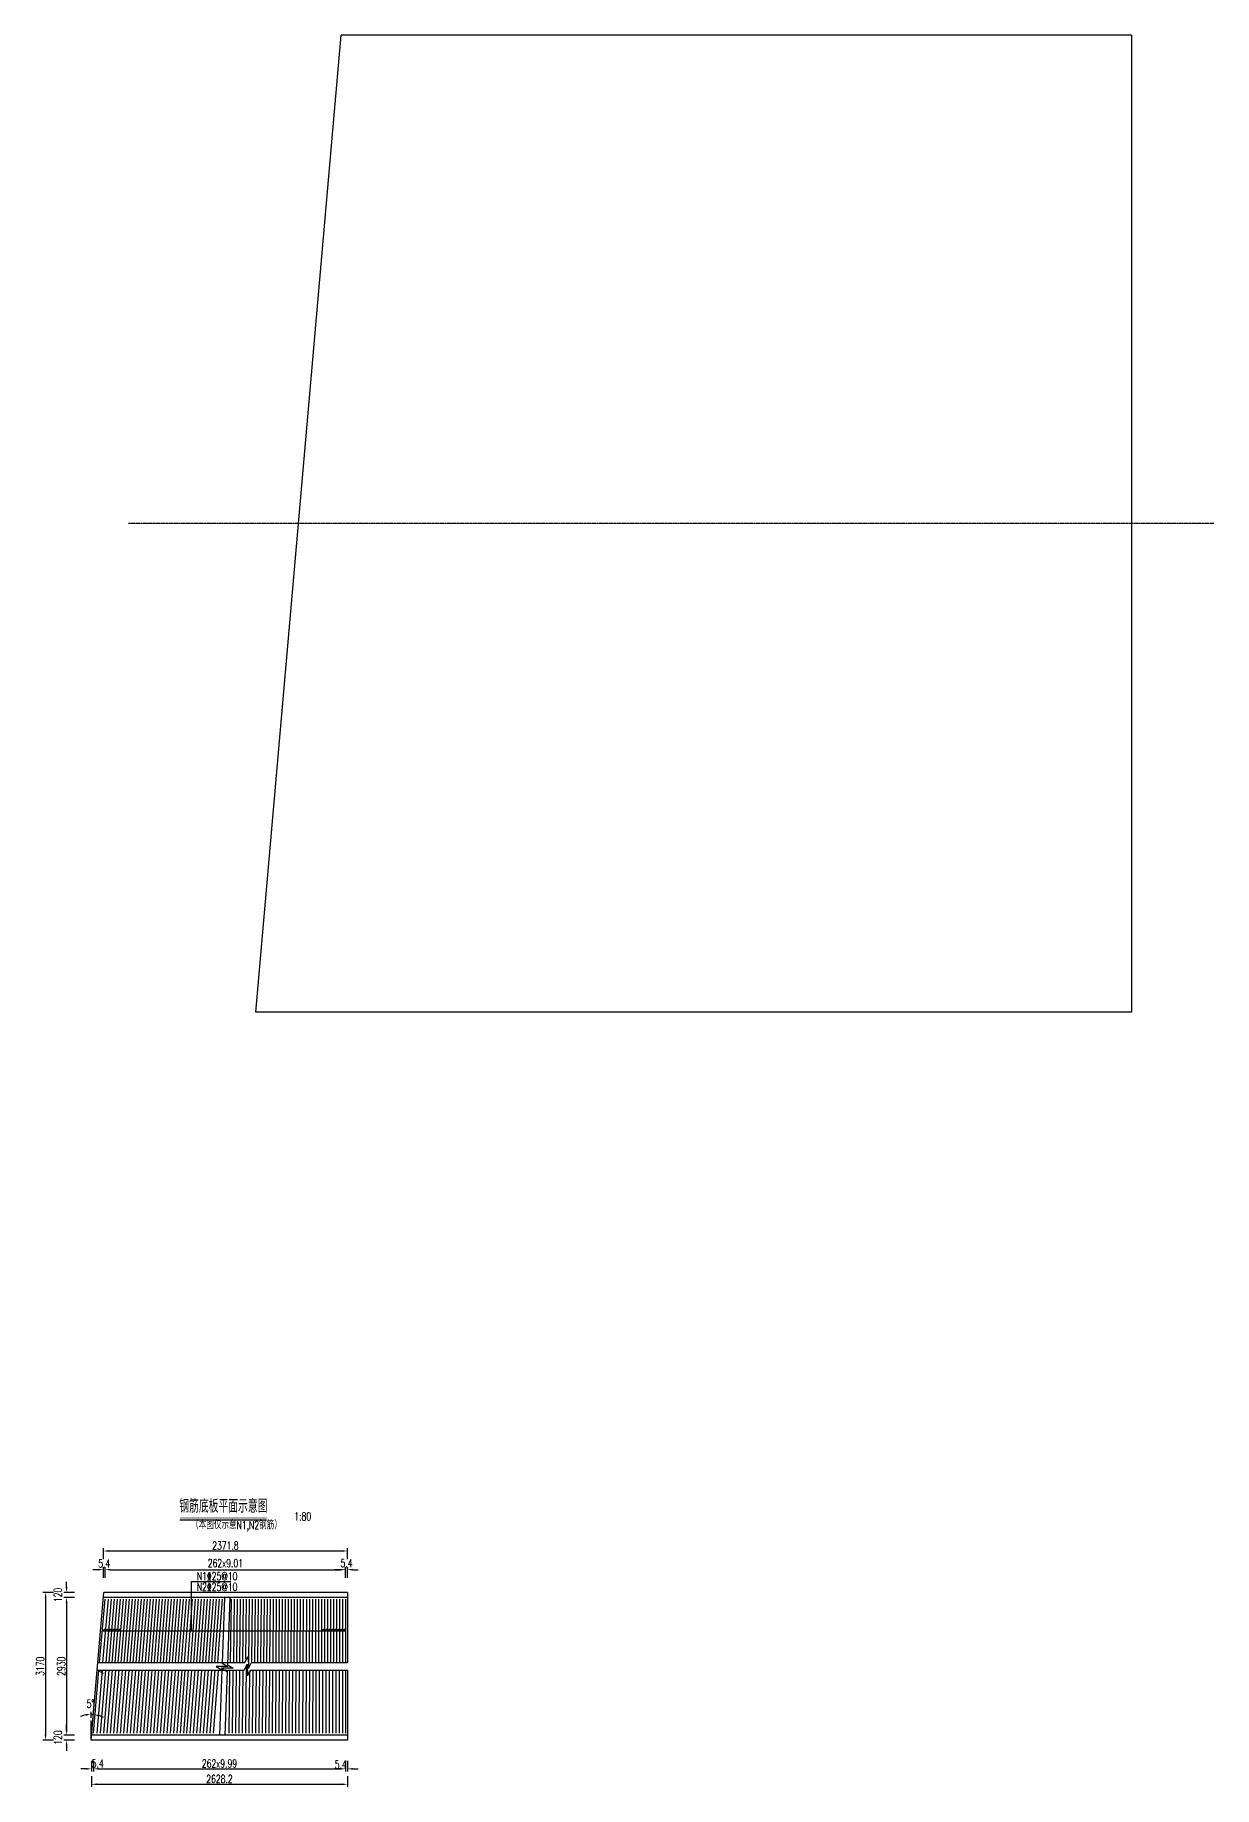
# Model space of a CAD drawing. Header units: millimetres. Extents: x -24222 to 32035, y -74604 to 14337.
# Drawn here: x -1351 to 2186, y -20141 to -14887 of the extents above; entities that cross this region are included whole.
import ezdxf
from ezdxf.enums import TextEntityAlignment as Align

# ---------------------------------------------------------------- set-up
doc = ezdxf.new("R2010")
doc.units = ezdxf.units.MM
doc.header["$LTSCALE"] = 0.25
doc.header["$MEASUREMENT"] = 0
doc.linetypes.add('ACAD_ISO04W100', pattern=[30, 24, -3, 0, -3])
for name, color, linetype in [('中心线', 5, 'ACAD_ISO04W100'), ('文字', 7, 'Continuous'), ('标注', 7, 'Continuous'), ('次轮廓线', 7, 'Continuous'), ('轮廓线', 1, 'Continuous'), ('钢筋', 1, 'Continuous')]:
    doc.layers.add(name, color=color, linetype=linetype)
doc.styles.get("Standard").update_dxf_attribs({"font": 'simplex1.shx', "width": 0.7, "bigfont": 'hztxt.shx'})
doc.dimstyles.new('80', dxfattribs={"dimscale": 8, "dimtxt": 3, "dimasz": 2, "dimexe": 1, "dimexo": 1, "dimgap": 0.5, "dimtad": 1, "dimdec": 1, "dimdsep": 46, "dimtxsty": 'Standard', "dimcen": 0.5, "dimadec": 0, "dimazin": 0, "dimtfac": 1, "dimtdec": 1, "dimtofl": 0, "dimtmove": 2, "dimatfit": 3, "dimfxl": 0, "dimtolj": 1, "dimtzin": 0, "dimarcsym": 0})

# ---------------------------------------------------------------- blocks, each defined once
blk = doc.blocks.new('*D290')
at = {"layer": 'Defpoints', "color": 0}
for p in [(-1145.6, -19572.4), (-1256.3, -19985.1), (-1145.6, -19985.1)]:
    blk.add_point(p, dxfattribs=at)
at = {"layer": '标注', "color": 0, "lineweight": -2}
for p, q in [((-1232.3, -19572.4), (-1264.3, -19572.4)), ((-1256.3, -19588.4), (-1256.3, -19969.1)), ((-1232.3, -19985.1), (-1264.3, -19985.1))]:
    blk.add_line(p, q, dxfattribs=at)
at = {"layer": '标注', "color": 0}
for points in [[(-1259, -19588.4), (-1253.7, -19588.4), (-1256.3, -19572.4)], [(-1259, -19969.1), (-1253.7, -19969.1), (-1256.3, -19985.1)]]:
    blk.add_solid(points, dxfattribs=at)
at = {"layer": '标注', "color": 0, "insert": (-1272.3, -19778.8), "char_height": 24, "attachment_point": 5, "rotation": 90}
blk.add_mtext('\\A1;2930', dxfattribs=at)
blk = doc.blocks.new('*D291')
at = {"layer": 'Defpoints', "color": 0}
for p in [(-1144.2, -19557.4), (-1183, -19941.2), (-1178.5, -19923.2), (-1183, -20000.1), (-1183, -20000.1)]:
    blk.add_point(p, dxfattribs=at)
at = {"layer": '标注', "color": 0, "lineweight": -2}
blk.add_line((-1183, -19933.2), (-1183, -19915), dxfattribs=at)
for start, end in [(101.9088, 113.8176), (85, 90), (61.1824, 73.0912)]:
    blk.add_arc((-1183, -20000.1), 77.1, start, end, dxfattribs=at)
at = {"layer": '标注', "color": 0}
for points in [[(-1199.2, -19922), (-1198.6, -19927.3), (-1183, -19923)], [(-1161.1, -19929), (-1160, -19923.7), (-1176.3, -19923.3)]]:
    blk.add_solid(points, dxfattribs=at)
at = {"layer": '标注', "color": 0, "insert": (-1184.8, -19890.9), "char_height": 24, "attachment_point": 5, "rotation": 0.9495}
blk.add_mtext('\\A1;5°', dxfattribs=at)
blk = doc.blocks.new('*D292')
at = {"layer": 'Defpoints', "color": 0}
for p in [(-1256.3, -19557.4), (-1145.6, -19572.4), (-1144.2, -19557.4)]:
    blk.add_point(p, dxfattribs=at)
at = {"layer": '标注', "color": 0, "lineweight": -2}
for p, q in [((-1256.3, -19541.4), (-1256.3, -19525.4)), ((-1232.3, -19557.4), (-1264.3, -19557.4)), ((-1232.3, -19572.4), (-1264.3, -19572.4)), ((-1256.3, -19588.4), (-1256.3, -19604.4))]:
    blk.add_line(p, q, dxfattribs=at)
at = {"layer": '标注', "color": 0}
for points in [[(-1259, -19541.4), (-1253.7, -19541.4), (-1256.3, -19557.4)], [(-1259, -19588.4), (-1253.7, -19588.4), (-1256.3, -19572.4)]]:
    blk.add_solid(points, dxfattribs=at)
at = {"layer": '标注', "color": 0, "insert": (-1282.3, -19564.9), "char_height": 24, "attachment_point": 5, "rotation": 90}
blk.add_mtext('\\A1;120', dxfattribs=at)
blk = doc.blocks.new('*D293')
at = {"layer": 'Defpoints', "color": 0}
for p in [(-1256.3, -20000.1), (-1181.7, -19985.1), (-1181.7, -20000.1)]:
    blk.add_point(p, dxfattribs=at)
at = {"layer": '标注', "color": 0, "lineweight": -2}
for p, q in [((-1256.3, -19969.1), (-1256.3, -19953.1)), ((-1232.3, -19985.1), (-1264.3, -19985.1)), ((-1232.3, -20000.1), (-1264.3, -20000.1)), ((-1256.3, -20016.1), (-1256.3, -20032.1))]:
    blk.add_line(p, q, dxfattribs=at)
at = {"layer": '标注', "color": 0}
for points in [[(-1259, -19969.1), (-1253.7, -19969.1), (-1256.3, -19985.1)], [(-1259, -20016.1), (-1253.7, -20016.1), (-1256.3, -20000.1)]]:
    blk.add_solid(points, dxfattribs=at)
at = {"layer": '标注', "color": 0, "insert": (-1282.3, -19992.6), "char_height": 24, "attachment_point": 5, "rotation": 90}
blk.add_mtext('\\A1;120', dxfattribs=at)
blk = doc.blocks.new('*D294')
at = {"layer": 'Defpoints', "color": 0}
for p in [(-1144.2, -19557.4), (-1319.3, -20000.1), (-1144.2, -20000.1)]:
    blk.add_point(p, dxfattribs=at)
at = {"layer": '标注', "color": 0, "lineweight": -2}
for p, q in [((-1295.3, -19557.4), (-1327.3, -19557.4)), ((-1319.3, -19573.4), (-1319.3, -19984.1)), ((-1295.3, -20000.1), (-1327.3, -20000.1))]:
    blk.add_line(p, q, dxfattribs=at)
at = {"layer": '标注', "color": 0}
for points in [[(-1322, -19573.4), (-1316.6, -19573.4), (-1319.3, -19557.4)], [(-1322, -19984.1), (-1316.6, -19984.1), (-1319.3, -20000.1)]]:
    blk.add_solid(points, dxfattribs=at)
at = {"layer": '标注', "color": 0, "insert": (-1335.3, -19778.8), "char_height": 24, "attachment_point": 5, "rotation": 90}
blk.add_mtext('\\A1;3170', dxfattribs=at)
blk = doc.blocks.new('*D295')
at = {"layer": 'Defpoints', "color": 0}
for p in [(-1146, -19489.1), (-1146, -19577.3), (-1140.6, -19577.8)]:
    blk.add_point(p, dxfattribs=at)
at = {"layer": '标注', "color": 0, "lineweight": -2}
for p, q in [((-1162, -19489.1), (-1178, -19489.1)), ((-1146, -19513.1), (-1146, -19481.1)), ((-1140.6, -19513.1), (-1140.6, -19481.1)), ((-1124.6, -19489.1), (-1108.6, -19489.1))]:
    blk.add_line(p, q, dxfattribs=at)
at = {"layer": '标注', "color": 0}
for points in [[(-1162, -19486.4), (-1162, -19491.8), (-1146, -19489.1)], [(-1124.6, -19486.4), (-1124.6, -19491.8), (-1140.6, -19489.1)]]:
    blk.add_solid(points, dxfattribs=at)
at = {"layer": '标注', "color": 0, "insert": (-1143.3, -19470.3), "char_height": 24, "attachment_point": 5}
blk.add_mtext('\\A1;5.4', dxfattribs=at)
blk = doc.blocks.new('*D296')
at = {"layer": 'Defpoints', "color": 0}
for p in [(-419.1, -19489.1), (-1140.6, -19577.8), (-419.1, -19577.8)]:
    blk.add_point(p, dxfattribs=at)
at = {"layer": '标注', "color": 0, "lineweight": -2}
for p, q in [((-1140.6, -19513.1), (-1140.6, -19481.1)), ((-1124.6, -19489.1), (-435.1, -19489.1)), ((-419.1, -19513.1), (-419.1, -19481.1))]:
    blk.add_line(p, q, dxfattribs=at)
at = {"layer": '标注', "color": 0}
for points in [[(-1124.6, -19486.4), (-1124.6, -19491.8), (-1140.6, -19489.1)], [(-435.1, -19486.4), (-435.1, -19491.8), (-419.1, -19489.1)]]:
    blk.add_solid(points, dxfattribs=at)
at = {"layer": '标注', "color": 0, "insert": (-779.9, -19469.7), "char_height": 24, "attachment_point": 5}
blk.add_mtext('\\A1;262x9.01', dxfattribs=at)
blk = doc.blocks.new('*D297')
at = {"layer": 'Defpoints', "color": 0}
for p in [(-413.7, -19489.1), (-419.1, -19577.8), (-413.7, -19577.8)]:
    blk.add_point(p, dxfattribs=at)
at = {"layer": '标注', "color": 0, "lineweight": -2}
for p, q in [((-435.1, -19489.1), (-451.1, -19489.1)), ((-419.1, -19513.1), (-419.1, -19481.1)), ((-413.7, -19513.1), (-413.7, -19481.1)), ((-397.7, -19489.1), (-381.7, -19489.1))]:
    blk.add_line(p, q, dxfattribs=at)
at = {"layer": '标注', "color": 0}
for points in [[(-435.1, -19486.4), (-435.1, -19491.8), (-419.1, -19489.1)], [(-397.7, -19486.4), (-397.7, -19491.8), (-413.7, -19489.1)]]:
    blk.add_solid(points, dxfattribs=at)
at = {"layer": '标注', "color": 0, "insert": (-416.4, -19469.5), "char_height": 24, "attachment_point": 5}
blk.add_mtext('\\A1;5.4', dxfattribs=at)
blk = doc.blocks.new('*D298')
at = {"layer": 'Defpoints', "color": 0}
for p in [(-413.7, -19433.1), (-1146, -19489.1), (-413.7, -19489.1)]:
    blk.add_point(p, dxfattribs=at)
at = {"layer": '标注', "color": 0, "lineweight": -2}
for p, q in [((-1146, -19457.1), (-1146, -19425.1)), ((-1130, -19433.1), (-429.7, -19433.1)), ((-413.7, -19457.1), (-413.7, -19425.1))]:
    blk.add_line(p, q, dxfattribs=at)
at = {"layer": '标注', "color": 0}
for points in [[(-1130, -19430.5), (-1130, -19435.8), (-1146, -19433.1)], [(-429.7, -19430.5), (-429.7, -19435.8), (-413.7, -19433.1)]]:
    blk.add_solid(points, dxfattribs=at)
at = {"layer": '标注', "color": 0, "insert": (-779.9, -19417.1), "char_height": 24, "attachment_point": 5}
blk.add_mtext('\\A1;2371.8', dxfattribs=at)
blk = doc.blocks.new('*D299')
at = {"layer": 'Defpoints', "color": 0}
for p in [(-1181.2, -19979.3), (-1175.8, -19979.7), (-1181.2, -20086.4)]:
    blk.add_point(p, dxfattribs=at)
at = {"layer": '标注', "color": 0, "lineweight": -2}
for p, q in [((-1181.2, -20062.4), (-1181.2, -20094.4)), ((-1175.8, -20062.4), (-1175.8, -20094.4)), ((-1197.2, -20086.4), (-1213.2, -20086.4)), ((-1159.8, -20086.4), (-1143.8, -20086.4))]:
    blk.add_line(p, q, dxfattribs=at)
at = {"layer": '标注', "color": 0}
for points in [[(-1197.2, -20083.8), (-1197.2, -20089.1), (-1181.2, -20086.4)], [(-1159.8, -20083.8), (-1159.8, -20089.1), (-1175.8, -20086.4)]]:
    blk.add_solid(points, dxfattribs=at)
at = {"layer": '标注', "color": 0, "insert": (-1163, -20070.2), "char_height": 24, "attachment_point": 5}
blk.add_mtext('\\A1;5.4', dxfattribs=at)
blk = doc.blocks.new('*D300')
at = {"layer": 'Defpoints', "color": 0}
for p in [(-1175.8, -19979.7), (-419.1, -19979.7), (-419.1, -20086.4)]:
    blk.add_point(p, dxfattribs=at)
at = {"layer": '标注', "color": 0, "lineweight": -2}
for p, q in [((-1175.8, -20062.4), (-1175.8, -20094.4)), ((-419.1, -20062.4), (-419.1, -20094.4)), ((-1159.8, -20086.4), (-435.1, -20086.4))]:
    blk.add_line(p, q, dxfattribs=at)
at = {"layer": '标注', "color": 0}
for points in [[(-1159.8, -20083.8), (-1159.8, -20089.1), (-1175.8, -20086.4)], [(-435.1, -20083.8), (-435.1, -20089.1), (-419.1, -20086.4)]]:
    blk.add_solid(points, dxfattribs=at)
at = {"layer": '标注', "color": 0, "insert": (-797.5, -20070.4), "char_height": 24, "attachment_point": 5}
blk.add_mtext('\\A1;262x9.99', dxfattribs=at)
blk = doc.blocks.new('*D301')
at = {"layer": 'Defpoints', "color": 0}
for p in [(-419.1, -19979.7), (-413.7, -19979.7), (-413.7, -20086.4)]:
    blk.add_point(p, dxfattribs=at)
at = {"layer": '标注', "color": 0, "lineweight": -2}
for p, q in [((-419.1, -20062.4), (-419.1, -20094.4)), ((-413.7, -20062.4), (-413.7, -20094.4)), ((-435.1, -20086.4), (-451.1, -20086.4)), ((-397.7, -20086.4), (-381.7, -20086.4))]:
    blk.add_line(p, q, dxfattribs=at)
at = {"layer": '标注', "color": 0}
for points in [[(-435.1, -20083.8), (-435.1, -20089.1), (-419.1, -20086.4)], [(-397.7, -20083.8), (-397.7, -20089.1), (-413.7, -20086.4)]]:
    blk.add_solid(points, dxfattribs=at)
at = {"layer": '标注', "color": 0, "insert": (-433.8, -20073.4), "char_height": 24, "attachment_point": 5}
blk.add_mtext('\\A1;5.4', dxfattribs=at)
blk = doc.blocks.new('*D302')
at = {"layer": 'Defpoints', "color": 0}
for p in [(-1181.7, -19985.1), (-413.7, -19985.1), (-413.7, -20132.7)]:
    blk.add_point(p, dxfattribs=at)
at = {"layer": '标注', "color": 0, "lineweight": -2}
for p, q in [((-1181.7, -20108.7), (-1181.7, -20140.7)), ((-413.7, -20108.7), (-413.7, -20140.7)), ((-1165.7, -20132.7), (-429.7, -20132.7))]:
    blk.add_line(p, q, dxfattribs=at)
at = {"layer": '标注', "color": 0}
for points in [[(-1165.7, -20130), (-1165.7, -20135.4), (-1181.7, -20132.7)], [(-429.7, -20130), (-429.7, -20135.4), (-413.7, -20132.7)]]:
    blk.add_solid(points, dxfattribs=at)
at = {"layer": '标注', "color": 0, "insert": (-797.7, -20116.7), "char_height": 24, "attachment_point": 5}
blk.add_mtext('\\A1;2628.2', dxfattribs=at)

msp = doc.modelspace()

# ---------------------------------------------------------------- linework, layer by layer
at = {"layer": '中心线'}
msp.add_line((2186.326, -16352.043), (-1070.81, -16352.043), dxfattribs=at)
at = {"layer": '文字'}
msp.add_line((-916.073, -19339.351), (-656.099, -19339.351), dxfattribs=at)
at = {"layer": '文字', "const_width": 2}
msp.add_lwpolyline([(-916.073, -19334.351), (-656.099, -19334.351)], dxfattribs=at)
at = {"layer": '标注'}
for p, q in [((-688.887, -17817.043), (-432.545, -14887.043)), ((1939.284, -14887.043), (-432.545, -14887.043)), ((1939.284, -17817.043), (-688.887, -17817.043)), ((-882.041, -19672.578), (-882.041, -19524.386)), ((-882.041, -19524.386), (-763.235, -19524.386)), ((-1182.981, -20000.144), (-1144.244, -19557.378)), ((-413.727, -19572.378), (-1145.556, -19572.378)), ((-413.727, -19557.378), (-1144.244, -19557.378)), ((-1148.902, -19672.578), (-1141.123, -19666.294)), ((-1148.902, -19672.578), (-419.127, -19672.578)), ((-1139.857, -19672.578), (-1132.078, -19666.294)), ((-1130.813, -19672.578), (-1123.034, -19666.294)), ((-1121.768, -19672.578), (-1113.989, -19666.294)), ((-1112.723, -19672.578), (-1104.944, -19666.294)), ((-1103.678, -19672.578), (-1095.9, -19666.294)), ((-491.541, -19672.578), (-483.762, -19666.294)), ((-482.497, -19672.578), (-474.718, -19666.294)), ((-473.452, -19672.578), (-465.673, -19666.294)), ((-464.407, -19672.578), (-456.628, -19666.294)), ((-455.362, -19672.578), (-447.583, -19666.294)), ((-446.318, -19672.578), (-438.539, -19666.294)), ((-437.273, -19672.578), (-429.494, -19666.294)), ((-428.228, -19672.578), (-420.449, -19666.294)), ((-1181.669, -19985.144), (-1164.608, -19790.144)), ((-1182.981, -20000.144), (-1182.981, -19941.174)), ((-413.727, -20000.144), (-1182.981, -20000.144)), ((-413.727, -19985.144), (-1181.669, -19985.144))]:
    msp.add_line(p, q, dxfattribs=at)
for points in [[(-782.632, -19572.378), (-789.934, -19769.873), (-772.634, -19779.909), (-807.973, -19779.824), (-790.673, -19789.859), (-797.892, -19985.144)], [(-766.184, -19572.378), (-773.647, -19774.239), (-756.347, -19784.275), (-791.686, -19784.19), (-774.385, -19794.226), (-781.444, -19985.144)], [(-1160.189, -19767.378), (-721.254, -19767.378), (-711.865, -19749.719), (-710.644, -19785.037), (-701.254, -19767.378), (-413.727, -19767.378)], [(-1164.608, -19790.144), (-723.682, -19790.144), (-714.293, -19772.485), (-713.072, -19807.803), (-703.682, -19790.144), (-413.727, -19790.144)]]:
    msp.add_lwpolyline(points, dxfattribs=at)
msp.add_arc((-1182.981, -19868.009), 77.118, 61.182369, 73.091185, dxfattribs=at)
at = {"layer": '次轮廓线'}
for p, q in [((1939.284, -14887.043), (1939.284, -17817.043)), ((-413.727, -19557.378), (-413.727, -19767.378)), ((-413.727, -19790.144), (-413.727, -20000.144))]:
    msp.add_line(p, q, dxfattribs=at)
at = {"layer": '轮廓线'}
for p, q in [((-1122.582, -19577.778), (-1139.043, -19767.378)), ((-1113.569, -19577.778), (-1129.967, -19767.378)), ((-1104.556, -19577.778), (-1120.89, -19767.378)), ((-1095.543, -19577.778), (-1111.814, -19767.378)), ((-1086.53, -19577.778), (-1102.737, -19767.378)), ((-1077.517, -19577.778), (-1093.661, -19767.378)), ((-1068.504, -19577.778), (-1084.584, -19767.378)), ((-1059.491, -19577.778), (-1075.508, -19767.378)), ((-1050.478, -19577.778), (-1066.431, -19767.378)), ((-1041.465, -19577.778), (-1057.355, -19767.378)), ((-1032.452, -19577.778), (-1048.279, -19767.378)), ((-1023.439, -19577.778), (-1039.202, -19767.378)), ((-1014.426, -19577.778), (-1030.126, -19767.378)), ((-1005.413, -19577.778), (-1021.049, -19767.378)), ((-996.4, -19577.778), (-1011.973, -19767.378)), ((-987.387, -19577.778), (-1002.896, -19767.378)), ((-978.374, -19577.778), (-993.82, -19767.378)), ((-969.361, -19577.778), (-984.743, -19767.378)), ((-960.348, -19577.778), (-975.667, -19767.378)), ((-951.335, -19577.778), (-966.59, -19767.378)), ((-942.322, -19577.778), (-957.514, -19767.378)), ((-933.309, -19577.778), (-948.438, -19767.378)), ((-924.296, -19577.778), (-939.361, -19767.378)), ((-915.283, -19577.778), (-930.285, -19767.378)), ((-906.27, -19577.778), (-921.208, -19767.378)), ((-897.257, -19577.778), (-912.132, -19767.378)), ((-888.244, -19577.778), (-903.055, -19767.378)), ((-879.231, -19577.778), (-893.979, -19767.378)), ((-870.218, -19577.778), (-884.902, -19767.378)), ((-861.205, -19577.778), (-875.826, -19767.378)), ((-852.192, -19577.778), (-866.749, -19767.378)), ((-843.179, -19577.778), (-857.673, -19767.378)), ((-834.166, -19577.778), (-848.597, -19767.378)), ((-825.153, -19577.778), (-839.52, -19767.378)), ((-816.14, -19577.778), (-830.444, -19767.378)), ((-807.127, -19577.778), (-821.367, -19767.378)), ((-798.114, -19577.778), (-812.291, -19767.378)), ((-789.101, -19577.778), (-803.214, -19767.378)), ((-764.07, -19767.378), (-761.696, -19577.778)), ((-754.994, -19767.378), (-752.683, -19577.778)), ((-745.917, -19767.378), (-743.67, -19577.778)), ((-736.841, -19767.378), (-734.657, -19577.778)), ((-727.764, -19767.378), (-725.644, -19577.778)), ((-718.584, -19757.789), (-716.631, -19577.778)), ((-709.611, -19767.378), (-707.618, -19577.778)), ((-700.535, -19767.378), (-698.605, -19577.778)), ((-691.458, -19767.378), (-689.592, -19577.778)), ((-682.382, -19767.378), (-680.579, -19577.778)), ((-673.305, -19767.378), (-671.566, -19577.778)), ((-664.229, -19767.378), (-662.553, -19577.778)), ((-655.153, -19767.378), (-653.54, -19577.778)), ((-646.076, -19767.378), (-644.527, -19577.778)), ((-637, -19767.378), (-635.514, -19577.778)), ((-627.923, -19767.378), (-626.501, -19577.778)), ((-618.847, -19767.378), (-617.488, -19577.778)), ((-609.77, -19767.378), (-608.475, -19577.778)), ((-600.694, -19767.378), (-599.462, -19577.778)), ((-591.617, -19767.378), (-590.449, -19577.778)), ((-582.541, -19767.378), (-581.436, -19577.778)), ((-573.464, -19767.378), (-572.423, -19577.778)), ((-564.388, -19767.378), (-563.41, -19577.778)), ((-555.312, -19767.378), (-554.397, -19577.778)), ((-546.235, -19767.378), (-545.384, -19577.778)), ((-536.371, -19577.778), (-537.159, -19767.378)), ((-527.358, -19577.778), (-528.082, -19767.378)), ((-518.345, -19577.778), (-519.006, -19767.378)), ((-509.332, -19577.778), (-509.929, -19767.378)), ((-500.319, -19577.778), (-500.853, -19767.378)), ((-491.306, -19577.778), (-491.776, -19767.378)), ((-482.293, -19577.778), (-482.7, -19767.378)), ((-473.28, -19577.778), (-473.623, -19767.378)), ((-464.267, -19577.778), (-464.547, -19767.378)), ((-455.254, -19577.778), (-455.471, -19767.378)), ((-446.241, -19577.778), (-446.394, -19767.378)), ((-437.228, -19577.778), (-437.318, -19767.378)), ((-428.215, -19577.778), (-428.241, -19767.378)), ((-1139.335, -19790.144), (-1155.796, -19979.744)), ((-1129.408, -19790.144), (-1145.806, -19979.744)), ((-1119.482, -19790.144), (-1135.816, -19979.744)), ((-1109.555, -19790.144), (-1125.826, -19979.744)), ((-1099.629, -19790.144), (-1115.836, -19979.744)), ((-1089.702, -19790.144), (-1105.846, -19979.744)), ((-1079.775, -19790.144), (-1095.856, -19979.744)), ((-1069.849, -19790.144), (-1085.866, -19979.744)), ((-1059.922, -19790.144), (-1075.876, -19979.744)), ((-1049.996, -19790.144), (-1065.886, -19979.744)), ((-1040.069, -19790.144), (-1055.896, -19979.744)), ((-1030.143, -19790.144), (-1045.906, -19979.744)), ((-1020.216, -19790.144), (-1035.916, -19979.744)), ((-1010.29, -19790.144), (-1025.926, -19979.744)), ((-1000.363, -19790.144), (-1015.936, -19979.744)), ((-990.437, -19790.144), (-1005.946, -19979.744)), ((-980.51, -19790.144), (-995.956, -19979.744)), ((-970.583, -19790.144), (-985.966, -19979.744)), ((-960.657, -19790.144), (-975.976, -19979.744)), ((-950.73, -19790.144), (-965.986, -19979.744)), ((-940.804, -19790.144), (-955.996, -19979.744)), ((-930.877, -19790.144), (-946.006, -19979.744)), ((-920.951, -19790.144), (-936.016, -19979.744)), ((-911.024, -19790.144), (-926.026, -19979.744)), ((-901.098, -19790.144), (-916.036, -19979.744)), ((-891.171, -19790.144), (-906.046, -19979.744)), ((-881.245, -19790.144), (-896.056, -19979.744)), ((-871.318, -19790.144), (-886.066, -19979.744)), ((-861.391, -19790.144), (-876.076, -19979.744)), ((-851.465, -19790.144), (-866.086, -19979.744)), ((-841.538, -19790.144), (-856.096, -19979.744)), ((-831.612, -19790.144), (-846.106, -19979.744)), ((-821.685, -19790.144), (-836.116, -19979.744)), ((-811.759, -19790.144), (-826.126, -19979.744)), ((-801.832, -19790.144), (-816.136, -19979.744)), ((-768.275, -19979.744), (-766.092, -19790.144)), ((-758.285, -19979.744), (-756.165, -19790.144)), ((-748.295, -19979.744), (-746.239, -19790.144)), ((-738.305, -19979.744), (-736.312, -19790.144)), ((-728.315, -19979.744), (-726.385, -19790.144)), ((-718.325, -19979.744), (-716.323, -19776.303)), ((-708.335, -19979.744), (-706.584, -19795.602)), ((-698.345, -19979.744), (-696.606, -19790.144)), ((-688.355, -19979.744), (-686.679, -19790.144)), ((-678.365, -19979.744), (-676.753, -19790.144)), ((-668.375, -19979.744), (-666.826, -19790.144)), ((-658.385, -19979.744), (-656.9, -19790.144)), ((-648.395, -19979.744), (-646.973, -19790.144)), ((-638.405, -19979.744), (-637.047, -19790.144)), ((-628.415, -19979.744), (-627.12, -19790.144)), ((-618.425, -19979.744), (-617.193, -19790.144)), ((-608.435, -19979.744), (-607.267, -19790.144)), ((-598.445, -19979.744), (-597.34, -19790.144)), ((-588.455, -19979.744), (-587.414, -19790.144)), ((-578.465, -19979.744), (-577.487, -19790.144)), ((-568.475, -19979.744), (-567.561, -19790.144)), ((-558.485, -19979.744), (-557.634, -19790.144)), ((-547.708, -19790.144), (-548.495, -19979.744)), ((-537.781, -19790.144), (-538.505, -19979.744)), ((-527.855, -19790.144), (-528.515, -19979.744)), ((-517.928, -19790.144), (-518.525, -19979.744)), ((-508.001, -19790.144), (-508.535, -19979.744)), ((-498.075, -19790.144), (-498.545, -19979.744)), ((-488.148, -19790.144), (-488.555, -19979.744)), ((-478.222, -19790.144), (-478.565, -19979.744)), ((-468.295, -19790.144), (-468.575, -19979.744)), ((-458.369, -19790.144), (-458.585, -19979.744)), ((-448.442, -19790.144), (-448.595, -19979.744)), ((-438.516, -19790.144), (-438.605, -19979.744)), ((-428.589, -19790.144), (-428.615, -19979.744))]:
    msp.add_line(p, q, dxfattribs=at)
at = {"layer": '钢筋'}
for p, q in [((-1157.196, -19767.378), (-1140.608, -19577.778)), ((-1131.595, -19577.778), (-1148.12, -19767.378)), ((-419.127, -19577.778), (-419.127, -19767.378)), ((-1175.776, -19979.744), (-1159.188, -19790.144)), ((-1149.261, -19790.144), (-1165.786, -19979.744)), ((-419.127, -19790.144), (-419.127, -19979.744))]:
    msp.add_line(p, q, dxfattribs=at)

# ---------------------------------------------------------------- texts
at = {"layer": '文字', "width": 0.7}
for s, height, p in [('钢筋底板平面示意图', 40, (-785.888, -19298.365)), ('1:80', 24, (-547.779, -19329.554))]:
    msp.add_text(s, height=height, dxfattribs=at).set_placement(p, align=Align.MIDDLE_CENTER)
for s, p in [('（本图仅示意N1,N2钢筋）', (-882.483, -19367.122)), ('N1%%13225@10', (-865.559, -19520.501)), ('N2%%13225@10', (-865.559, -19552.569))]:
    msp.add_text(s, height=24, rotation=359.897934, dxfattribs=at).set_placement(p)

# ---------------------------------------------------------------- dimensions: what is measured, and where the dimension line sits
at = {"layer": '标注'}
for base, p1, p2, text, picture, middle in [((-413.727, -19433.126), (-1145.988, -19489.091), (-413.727, -19489.091), '2371.8', '*D298', (-779.857, -19417.126)), ((-413.727, -20132.707), (-1181.669, -19985.144), (-413.727, -19985.144), '2628.2', '*D302', (-797.698, -20116.707)), ((-419.127, -20086.44), (-1175.776, -19979.744), (-419.127, -19979.744), '262x9.99', '*D300', (-797.451, -20070.44))]:
    dim = msp.add_linear_dim(base=base, p1=p1, p2=p2, text=text, dimstyle='80', dxfattribs=at)
    dim.commit()
    dim.dimension.update_dxf_attribs({"geometry": picture, "text_midpoint": middle})
for base, p1, p2, picture, middle in [((-1145.988, -19489.091), (-1140.608, -19577.778), (-1145.988, -19577.308), '*D295', (-1143.298, -19470.286)), ((-413.727, -19489.091), (-419.127, -19577.778), (-413.727, -19577.778), '*D297', (-416.427, -19469.516)), ((-1181.155, -20086.44), (-1175.776, -19979.744), (-1181.155, -19979.274), '*D299', (-1162.973, -20070.195)), ((-413.727, -20086.44), (-419.127, -19979.744), (-413.727, -19979.744), '*D301', (-433.819, -20073.438))]:
    dim = msp.add_linear_dim(base=base, p1=p1, p2=p2, dimstyle='80', dxfattribs=at)
    dim.commit()
    dim.dimension.update_dxf_attribs({"geometry": picture, "text_midpoint": middle, "dimtype": 160})
dim = msp.add_linear_dim(base=(-419.127, -19489.091), p1=(-1140.608, -19577.778), p2=(-419.127, -19577.778), text='262x9.01', dimstyle='80', dxfattribs=at)
dim.commit()
dim.dimension.update_dxf_attribs({"geometry": '*D296', "text_midpoint": (-779.868, -19469.718), "dimtype": 160})
for base, p1, p2, text, picture, middle in [((-1256.336, -19557.378), (-1145.556, -19572.378), (-1144.244, -19557.378), '120', '*D292', (-1282.336, -19564.878)), ((-1319.309, -20000.144), (-1144.244, -19557.378), (-1144.244, -20000.144), '3170', '*D294', (-1335.309, -19778.761)), ((-1256.336, -19985.144), (-1145.556, -19572.378), (-1145.556, -19985.144), '2930', '*D290', (-1272.336, -19778.761)), ((-1256.336, -20000.144), (-1181.669, -19985.144), (-1181.669, -20000.144), '120', '*D293', (-1282.336, -19992.644))]:
    dim = msp.add_linear_dim(base=base, p1=p1, p2=p2, angle=90, text=text, dimstyle='80', dxfattribs=at)
    dim.commit()
    dim.dimension.update_dxf_attribs({"geometry": picture, "text_midpoint": middle})
dim = msp.add_angular_dim_2l(base=(-1178.497, -19923.157), line1=((-1182.981, -20000.144), (-1182.981, -19941.174)), line2=((-1182.981, -20000.144), (-1144.244, -19557.378)), dimstyle='80', dxfattribs=at)
dim.commit()
dim.dimension.update_dxf_attribs({"geometry": '*D291', "text_midpoint": (-1184.792, -19890.87), "dimtype": 162})

doc.saveas('drawing.dxf')
